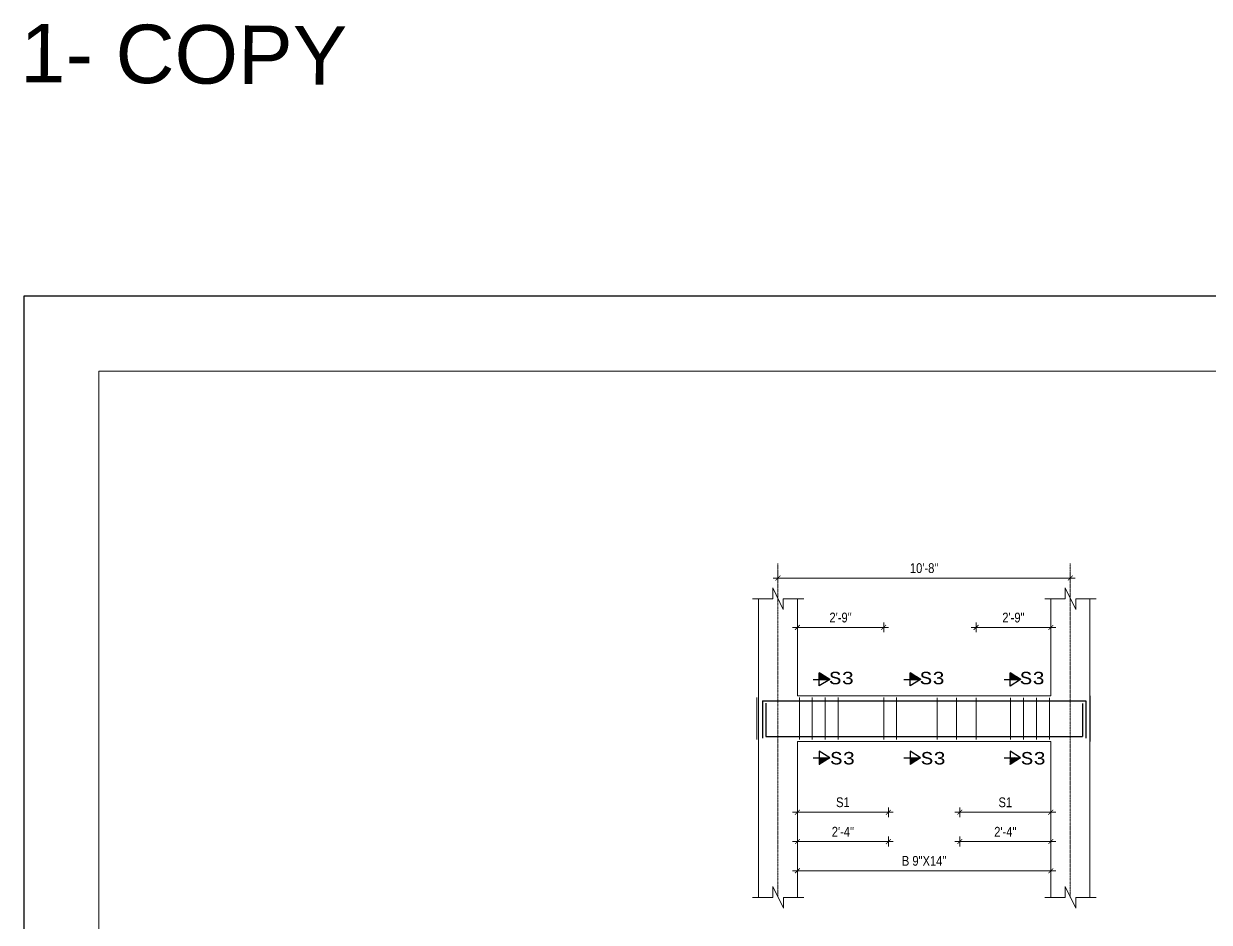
# Model space of a CAD drawing. Header units: inches. Extents: x -2812 to 9774, y -15726 to -746.
# Drawn here: x -2812 to -2082, y -13864 to -13311 of the extents above; entities that cross this region are included whole.
import ezdxf

# ---------------------------------------------------------------- set-up
doc = ezdxf.new("R2010")
doc.units = ezdxf.units.IN
doc.header["$LTSCALE"] = 17
doc.header["$MEASUREMENT"] = 0
for name, pattern in [('ACAD_ISO02W100', [15, 12, -3]), ('ACAD_ISO03W100', [30, 12, -18]), ('CENTER2', [1.125, 0.75, -0.125, 0.125, -0.125])]:
    doc.linetypes.add(name, pattern=pattern)
for name, color, linetype, lineweight in [('09 CONTINUITY', 7, 'Continuous', 9), ('15 CENTER', 113, 'CENTER2', 15), ('20 BEAM ELEVATION', 140, 'ACAD_ISO03W100', 20), ('20 BEAM SECTION ARROW', 7, 'ACAD_ISO02W100', 20), ('20 STIRRUPS', 137, 'Continuous', 20), ('25 BOT BAR', 12, 'Continuous', 25), ('30 RENFORCEMENT', 12, 'Continuous', 30), ('ELE1', 3, 'Continuous', 9), ('Profile ele', 4, 'Continuous', 25), ('RINF', 4, 'Continuous', 25)]:
    doc.layers.add(name, color=color, linetype=linetype, lineweight=lineweight)
doc.layers.add('Dim', color=1, linetype='Continuous')
doc.styles.add('CUNEW', font='cour.ttf')
doc.styles.add('ordinary', font='ARIALN.TTF')
doc.dimstyles.new('SUREN 4', dxfattribs={"dimtxt": 4, "dimasz": 3, "dimexe": 3, "dimexo": 0, "dimgap": 3, "dimtad": 1, "dimdec": 0, "dimzin": 3, "dimdsep": 46, "dimlunit": 4, "dimtxsty": 'ordinary', "dimblk": 'ARCHTICK', "dimcen": 8, "dimdle": 3, "dimclrd": 1, "dimclre": 5, "dimclrt": 256, "dimadec": 3, "dimazin": 0, "dimtfac": 1, "dimtdec": 0, "dimtmove": 1, "dimatfit": 3, "dimfxl": 3, "dimfxlon": 1, "dimfrac": 1, "dimtolj": 1, "dimtzin": 0, "dimlwd": 5, "dimlwe": 5, "dimarcsym": 0})

# ---------------------------------------------------------------- blocks, each defined once
blk = doc.blocks.new('_ArchTick')
at = {"color": 0, "linetype": 'ByBlock', "const_width": 0.15}
blk.add_lwpolyline([(-0.5, -0.5), (0.5, 0.5)], dxfattribs=at)
blk = doc.blocks.new('*D1107')
at = {"layer": 'Defpoints', "color": 0, "transparency": 16777216}
for p in [(17726.22, -8757.28), (17782.22, -8757.28), (17782.22, -8800.89)]:
    blk.add_point(p, dxfattribs=at)
at = {"layer": 'Dim', "color": 1, "lineweight": 5, "transparency": 16777216}
blk.add_line((17723.22, -8800.89), (17785.22, -8800.89), dxfattribs=at)
at = {"layer": 'Dim', "color": 5, "lineweight": 5, "transparency": 16777216}
for p, q in [((17726.22, -8797.89), (17726.22, -8803.89)), ((17782.22, -8797.89), (17782.22, -8803.89))]:
    blk.add_line(p, q, dxfattribs=at)
at = {"layer": 'Dim', "color": 1, "lineweight": 5, "transparency": 16777216, "xscale": 3, "yscale": 3, "zscale": 3, "rotation": 180}
blk.add_blockref('_ArchTick', (17726.22, -8800.89), dxfattribs=at)
at = {"layer": 'Dim', "color": 1, "lineweight": 5, "transparency": 16777216, "xscale": 3, "yscale": 3, "zscale": 3}
blk.add_blockref('_ArchTick', (17782.22, -8800.89), dxfattribs=at)
at = {"layer": 'Dim', "transparency": 16777216, "insert": (17754.22, -8794.78), "char_height": 6, "attachment_point": 5, "style": 'ordinary'}
blk.add_mtext('\\A1;S1', dxfattribs=at)
blk = doc.blocks.new('*D1108')
at = {"layer": 'Defpoints', "color": 0, "transparency": 16777216}
for p in [(17726.22, -8757.28), (17782.22, -8757.28), (17726.22, -8818.89)]:
    blk.add_point(p, dxfattribs=at)
at = {"layer": 'Dim', "color": 5, "lineweight": 5, "transparency": 16777216}
for p, q in [((17726.22, -8815.89), (17726.22, -8821.89)), ((17782.22, -8815.89), (17782.22, -8821.89))]:
    blk.add_line(p, q, dxfattribs=at)
at = {"layer": 'Dim', "color": 1, "lineweight": 5, "transparency": 16777216}
blk.add_line((17785.22, -8818.89), (17723.22, -8818.89), dxfattribs=at)
at = {"layer": 'Dim', "color": 1, "lineweight": 5, "transparency": 16777216, "xscale": 3, "yscale": 3, "zscale": 3, "rotation": 180}
blk.add_blockref('_ArchTick', (17726.22, -8818.89), dxfattribs=at)
at = {"layer": 'Dim', "color": 1, "lineweight": 5, "transparency": 16777216, "xscale": 3, "yscale": 3, "zscale": 3}
blk.add_blockref('_ArchTick', (17782.22, -8818.89), dxfattribs=at)
at = {"layer": 'Dim', "transparency": 16777216, "insert": (17754.22, -8812.88), "char_height": 6, "attachment_point": 5, "style": 'ordinary'}
blk.add_mtext('\\A1;2\'-4"', dxfattribs=at)
blk = doc.blocks.new('*D1109')
at = {"layer": 'Defpoints', "color": 0, "transparency": 16777216}
for p in [(17826.22, -8757.3), (17882.22, -8757.3), (17882.22, -8800.91)]:
    blk.add_point(p, dxfattribs=at)
at = {"layer": 'Dim', "color": 1, "lineweight": 5, "transparency": 16777216}
blk.add_line((17823.22, -8800.91), (17885.22, -8800.91), dxfattribs=at)
at = {"layer": 'Dim', "color": 5, "lineweight": 5, "transparency": 16777216}
for p, q in [((17826.22, -8797.91), (17826.22, -8803.91)), ((17882.22, -8797.91), (17882.22, -8803.91))]:
    blk.add_line(p, q, dxfattribs=at)
at = {"layer": 'Dim', "color": 1, "lineweight": 5, "transparency": 16777216, "xscale": 3, "yscale": 3, "zscale": 3, "rotation": 180}
blk.add_blockref('_ArchTick', (17826.22, -8800.91), dxfattribs=at)
at = {"layer": 'Dim', "color": 1, "lineweight": 5, "transparency": 16777216, "xscale": 3, "yscale": 3, "zscale": 3}
blk.add_blockref('_ArchTick', (17882.22, -8800.91), dxfattribs=at)
at = {"layer": 'Dim', "transparency": 16777216, "insert": (17854.22, -8794.8), "char_height": 6, "attachment_point": 5, "style": 'ordinary'}
blk.add_mtext('\\A1;S1', dxfattribs=at)
blk = doc.blocks.new('*D1110')
at = {"layer": 'Defpoints', "color": 0, "transparency": 16777216}
for p in [(17826.22, -8757.3), (17882.22, -8757.3), (17882.22, -8818.91)]:
    blk.add_point(p, dxfattribs=at)
at = {"layer": 'Dim', "color": 5, "lineweight": 5, "transparency": 16777216}
for p, q in [((17826.22, -8815.91), (17826.22, -8821.91)), ((17882.22, -8815.91), (17882.22, -8821.91))]:
    blk.add_line(p, q, dxfattribs=at)
at = {"layer": 'Dim', "color": 1, "lineweight": 5, "transparency": 16777216}
blk.add_line((17823.22, -8818.91), (17885.22, -8818.91), dxfattribs=at)
at = {"layer": 'Dim', "color": 1, "lineweight": 5, "transparency": 16777216, "xscale": 3, "yscale": 3, "zscale": 3, "rotation": 180}
blk.add_blockref('_ArchTick', (17826.22, -8818.91), dxfattribs=at)
at = {"layer": 'Dim', "color": 1, "lineweight": 5, "transparency": 16777216, "xscale": 3, "yscale": 3, "zscale": 3}
blk.add_blockref('_ArchTick', (17882.22, -8818.91), dxfattribs=at)
at = {"layer": 'Dim', "transparency": 16777216, "insert": (17854.22, -8812.9), "char_height": 6, "attachment_point": 5, "style": 'ordinary'}
blk.add_mtext('\\A1;2\'-4"', dxfattribs=at)
blk = doc.blocks.new('*D1111')
at = {"layer": 'Defpoints', "color": 0, "transparency": 16777216}
for p in [(17726.22, -8836.89), (17882.22, -8836.91, 0), (17882.22, -8836.91)]:
    blk.add_point(p, dxfattribs=at)
at = {"layer": 'Dim', "color": 1, "lineweight": 5, "transparency": 16777216}
blk.add_line((17723.22, -8836.91), (17885.22, -8836.91), dxfattribs=at)
at = {"layer": 'Dim', "color": 5, "lineweight": 5, "transparency": 16777216}
for p, q in [((17726.22, -8836.89), (17726.22, -8839.91)), ((17882.22, -8836.91), (17882.22, -8833.91))]:
    blk.add_line(p, q, dxfattribs=at)
at = {"layer": 'Dim', "color": 1, "lineweight": 5, "transparency": 16777216, "xscale": 3, "yscale": 3, "zscale": 3, "rotation": 180}
blk.add_blockref('_ArchTick', (17726.22, -8836.91), dxfattribs=at)
at = {"layer": 'Dim', "color": 1, "lineweight": 5, "transparency": 16777216, "xscale": 3, "yscale": 3, "zscale": 3}
blk.add_blockref('_ArchTick', (17882.22, -8836.91), dxfattribs=at)
at = {"layer": 'Dim', "transparency": 16777216, "insert": (17804.22, -8830.84), "char_height": 6, "attachment_point": 5, "style": 'ordinary'}
blk.add_mtext('\\A1;B 9"X14"', dxfattribs=at)
blk = doc.blocks.new('*D1112')
at = {"layer": 'Defpoints', "color": 0, "transparency": 16777216}
for p in [(17779.33, -8687.11), (17726.22, -8729.28), (17779.33, -8733.8)]:
    blk.add_point(p, dxfattribs=at)
at = {"layer": 'Dim', "color": 5, "lineweight": 5, "transparency": 16777216}
for p, q in [((17726.22, -8690.11), (17726.22, -8684.11)), ((17779.33, -8690.11), (17779.33, -8684.11))]:
    blk.add_line(p, q, dxfattribs=at)
at = {"layer": 'Dim', "color": 1, "lineweight": 5, "transparency": 16777216}
blk.add_line((17723.22, -8687.11), (17782.33, -8687.11), dxfattribs=at)
at = {"layer": 'Dim', "color": 1, "lineweight": 5, "transparency": 16777216, "xscale": 3, "yscale": 3, "zscale": 3, "rotation": 180}
blk.add_blockref('_ArchTick', (17726.22, -8687.11), dxfattribs=at)
at = {"layer": 'Dim', "color": 1, "lineweight": 5, "transparency": 16777216, "xscale": 3, "yscale": 3, "zscale": 3}
blk.add_blockref('_ArchTick', (17779.33, -8687.11), dxfattribs=at)
at = {"layer": 'Dim', "transparency": 16777216, "insert": (17752.78, -8681.05), "char_height": 6, "attachment_point": 5, "style": 'ordinary'}
blk.add_mtext('\\A1;2\'-9"', dxfattribs=at)
blk = doc.blocks.new('*D1113')
at = {"layer": 'Defpoints', "color": 0, "transparency": 16777216}
for p in [(17882.22, -8687.13), (17882.22, -8729.3), (17836.21, -8733.8)]:
    blk.add_point(p, dxfattribs=at)
at = {"layer": 'Dim', "color": 5, "lineweight": 5, "transparency": 16777216}
for p, q in [((17836.21, -8690.13), (17836.21, -8684.13)), ((17882.22, -8690.13), (17882.22, -8684.13))]:
    blk.add_line(p, q, dxfattribs=at)
at = {"layer": 'Dim', "color": 1, "lineweight": 5, "transparency": 16777216}
blk.add_line((17833.21, -8687.13), (17885.22, -8687.13), dxfattribs=at)
at = {"layer": 'Dim', "color": 1, "lineweight": 5, "transparency": 16777216, "xscale": 3, "yscale": 3, "zscale": 3, "rotation": 180}
blk.add_blockref('_ArchTick', (17836.21, -8687.13), dxfattribs=at)
at = {"layer": 'Dim', "color": 1, "lineweight": 5, "transparency": 16777216, "xscale": 3, "yscale": 3, "zscale": 3}
blk.add_blockref('_ArchTick', (17882.22, -8687.13), dxfattribs=at)
at = {"layer": 'Dim', "transparency": 16777216, "insert": (17859.21, -8681.07), "char_height": 6, "attachment_point": 5, "style": 'ordinary'}
blk.add_mtext('\\A1;2\'-9"', dxfattribs=at)
blk = doc.blocks.new('*D1442')
at = {"layer": 'Defpoints', "color": 0, "transparency": 16777216}
for p in [(17714.22, -8647.8), (17894.22, -8647.82, 0), (17714.22, -8656.72)]:
    blk.add_point(p, dxfattribs=at)
at = {"layer": 'Dim', "color": 5, "lineweight": 5, "transparency": 16777216}
for p, q in [((17714.22, -8653.72), (17714.22, -8659.72)), ((17894.22, -8653.72), (17894.22, -8659.72))]:
    blk.add_line(p, q, dxfattribs=at)
at = {"layer": 'Dim', "color": 1, "lineweight": 5, "transparency": 16777216}
blk.add_line((17897.22, -8656.72), (17711.22, -8656.72), dxfattribs=at)
at = {"layer": 'Dim', "color": 1, "lineweight": 5, "transparency": 16777216, "xscale": 3, "yscale": 3, "zscale": 3, "rotation": 180}
blk.add_blockref('_ArchTick', (17714.22, -8656.72), dxfattribs=at)
at = {"layer": 'Dim', "color": 1, "lineweight": 5, "transparency": 16777216, "xscale": 3, "yscale": 3, "zscale": 3}
blk.add_blockref('_ArchTick', (17894.22, -8656.72), dxfattribs=at)
at = {"layer": 'Dim', "transparency": 16777216, "insert": (17804.22, -8650.66), "char_height": 6, "attachment_point": 5, "style": 'ordinary'}
blk.add_mtext('\\A1;10\'-8"', dxfattribs=at)
blk = doc.blocks.new('BS6')
at = {"layer": 'RINF'}
h = blk.add_hatch(dxfattribs=at)
h.set_pattern_fill('ANSI31', color=1, scale=0.029257, style=0)
h.set_pattern_definition([(135.000000013, (-52189.6944534, -24107.707302), (0.00271529004177, 0.00271529004057), [])])
h.paths.add_polyline_path([(17739.72, -8714.98), (17746.12, -8719.07), (17739.72, -8719.07)])
h = blk.add_hatch(dxfattribs=at)
h.set_pattern_fill('ANSI31', color=1, scale=0.029257, style=0)
h.set_pattern_definition([(135.000000013, (-52531.854192, -24107.71716), (0.00271529004177, 0.00271529004057), [])])
h.paths.add_polyline_path([(17795.56, -8714.99), (17801.96, -8719.08), (17795.56, -8719.08)])
h = blk.add_hatch(dxfattribs=at)
h.set_pattern_fill('ANSI31', color=1, scale=0.029257, style=0)
h.set_pattern_definition([(135.000000013, (-52072.2622513, -24107.727018), (0.00271529004177, 0.00271529004057), [])])
h.paths.add_polyline_path([(17857.15, -8715), (17863.56, -8719.09), (17857.15, -8719.09)])
h = blk.add_hatch(dxfattribs=at)
h.set_pattern_fill('ANSI31', color=1, scale=1.6, style=0)
h.set_pattern_definition([(135.000000013, (-3777263.30485, -825900.5278), (0.148492424155, 0.148492424089), [])])
h.paths.add_polyline_path([(17739.72, -8771.47), (17746.12, -8767.38), (17739.72, -8767.38)])
h = blk.add_hatch(dxfattribs=at)
h.set_pattern_fill('ANSI31', color=1, scale=1.6, style=0)
h.set_pattern_definition([(135.000000013, (-3777605.46459, -825900.53767), (0.148492424155, 0.148492424089), [])])
h.paths.add_polyline_path([(17795.56, -8771.48), (17801.96, -8767.39), (17795.56, -8767.39)])
h = blk.add_hatch(dxfattribs=at)
h.set_pattern_fill('ANSI31', color=1, scale=1.6, style=0)
h.set_pattern_definition([(135.000000013, (-3777145.87265, -825900.54753), (0.148492424155, 0.148492424089), [])])
h.paths.add_polyline_path([(17857.15, -8771.49), (17863.56, -8767.4), (17857.15, -8767.4)])
at = {"layer": '09 CONTINUITY', "color": 2, "lineweight": 5, "ltscale": 25}
for points in [[(17698.5, -8669.45), (17711, -8669.45), (17711, -8662.82), (17717.54, -8676), (17717.54, -8669.45), (17730.12, -8669.45)], [(17698.55, -8853.28), (17711.05, -8853.28), (17711.05, -8846.65), (17717.59, -8859.83), (17717.59, -8853.28), (17730.17, -8853.28)]]:
    blk.add_lwpolyline(points, dxfattribs=at)
at = {"layer": '09 CONTINUITY', "color": 2, "lineweight": 5, "ltscale": 25, "elevation": 0}
for points in [[(17878.5, -8669.47), (17891, -8669.47), (17891, -8662.84), (17897.54, -8676.02), (17897.54, -8669.47), (17910.12, -8669.47)], [(17878.55, -8853.3), (17891.05, -8853.3), (17891.05, -8846.67), (17897.59, -8859.85), (17897.59, -8853.3), (17910.17, -8853.3)]]:
    blk.add_lwpolyline(points, dxfattribs=at)
at = {"layer": '15 CENTER', "ltscale": 0.05}
for p, q in [((17714.22, -8647.8), (17714.22, -8853.04)), ((17894.22, -8647.82, 0), (17894.22, -8853.06, 0))]:
    blk.add_line(p, q, dxfattribs=at)
at = {"layer": '20 BEAM ELEVATION', "linetype": 'ByBlock', "ltscale": 20}
for p, q in [((17702.22, -8669.45), (17702.22, -8757.28)), ((17726.22, -8669.45), (17726.22, -8729.28)), ((17882.22, -8669.47, 0), (17882.22, -8729.3, 0)), ((17906.22, -8669.47, 0), (17906.22, -8729.3, 0)), ((17726.22, -8729.28), (17882.22, -8729.3, 0)), ((17702.22, -8757.28), (17702.22, -8853.28)), ((17726.22, -8757.28), (17726.22, -8853.28)), ((17726.22, -8757.28), (17882.22, -8757.3, 0)), ((17882.22, -8757.3, 0), (17882.22, -8853.3, 0)), ((17906.22, -8757.3, 0), (17906.22, -8853.3, 0))]:
    blk.add_line(p, q, dxfattribs=at)
at = {"layer": '20 STIRRUPS'}
for p, q in [((17701.33, -8730.34), (17701.33, -8756.12)), ((17727.41, -8730.34), (17727.41, -8756.12)), ((17735.41, -8730.34), (17735.41, -8756.12)), ((17743.41, -8730.34), (17743.41, -8756.12)), ((17751.41, -8730.34), (17751.41, -8756.12)), ((17779.33, -8730.34), (17779.33, -8756.12)), ((17787.33, -8730.34), (17787.33, -8756.12)), ((17812.21, -8730.36, 0), (17812.21, -8756.14, 0)), ((17824.21, -8730.36, 0), (17824.21, -8756.14, 0)), ((17836.21, -8730.36, 0), (17836.21, -8756.14, 0)), ((17857.33, -8730.36, 0), (17857.33, -8756.14, 0)), ((17865.33, -8730.36, 0), (17865.33, -8756.14, 0)), ((17873.33, -8730.36, 0), (17873.33, -8756.14, 0)), ((17881.33, -8730.36, 0), (17881.33, -8756.14, 0))]:
    blk.add_line(p, q, dxfattribs=at)
at = {"layer": '30 RENFORCEMENT', "lineweight": 30, "ltscale": 0.75}
for p, q in [((17704.75, -8732.31), (17704.75, -8755.2)), ((17704.75, -8732.33, 0), (17903.69, -8732.33, 0)), ((17706.75, -8733.84), (17706.75, -8754.28)), ((17901.69, -8733.86, 0), (17901.69, -8754.3, 0)), ((17903.69, -8732.33, 0), (17903.69, -8755.22, 0)), ((17706.75, -8754.28), (17901.69, -8754.3, 0))]:
    blk.add_line(p, q, dxfattribs=at)
at = {"layer": 'Profile ele'}
blk.add_line((17906.22, -8729.3, 0), (17906.22, -8757.3, 0), dxfattribs=at)
at = {"layer": 'RINF', "color": 1}
for p, q in [((17735.98, -8719.07), (17746.12, -8719.07)), ((17739.72, -8723.16), (17739.72, -8714.98)), ((17746.12, -8719.07), (17739.72, -8714.98)), ((17746.12, -8719.07), (17739.72, -8723.16)), ((17791.82, -8719.08, 0), (17801.96, -8719.08, 0)), ((17795.56, -8723.17, 0), (17795.56, -8714.99, 0)), ((17801.96, -8719.08, 0), (17795.56, -8714.99, 0)), ((17801.96, -8719.08, 0), (17795.56, -8723.17, 0)), ((17853.41, -8719.09, 0), (17863.56, -8719.09, 0)), ((17857.15, -8723.18, 0), (17857.15, -8715, 0)), ((17863.56, -8719.09, 0), (17857.15, -8715, 0)), ((17863.56, -8719.09, 0), (17857.15, -8723.18, 0)), ((17739.72, -8763.29, 0), (17739.72, -8771.47, 0)), ((17746.12, -8767.38, 0), (17739.72, -8763.29, 0)), ((17795.56, -8763.3, 0), (17795.56, -8771.48, 0)), ((17801.96, -8767.39, 0), (17795.56, -8763.3, 0)), ((17857.15, -8763.31, 0), (17857.15, -8771.49, 0)), ((17863.56, -8767.4, 0), (17857.15, -8763.31, 0)), ((17735.98, -8767.38, 0), (17746.12, -8767.38, 0)), ((17746.12, -8767.38, 0), (17739.72, -8771.47, 0)), ((17791.82, -8767.39, 0), (17801.96, -8767.39, 0)), ((17801.96, -8767.39, 0), (17795.56, -8771.48, 0)), ((17853.41, -8767.4, 0), (17863.56, -8767.4, 0)), ((17863.56, -8767.4, 0), (17857.15, -8771.49, 0))]:
    blk.add_line(p, q, dxfattribs=at)
at = {"layer": '20 BEAM SECTION ARROW', "color": 2, "style": 'CUNEW'}
for p in [(17745.7, -8722.09), (17801.54, -8722.1, 0), (17863.13, -8722.11, 0), (17746.35, -8771.46, 0), (17802.19, -8771.47, 0), (17863.78, -8771.48, 0)]:
    blk.add_text('S3', height=7.68, rotation=360, dxfattribs=at).set_placement(p)
at = {"layer": 'Dim'}
for base, p1, p2, text, picture, middle in [((17714.22, -8656.72), (17894.22, -8647.82, 0), (17714.22, -8647.8), '10\'-8"', '*D1442', (17804.22, -8650.66)), ((17779.33, -8687.11), (17726.22, -8729.28), (17779.33, -8733.8), '2\'-9"', '*D1112', (17752.78, -8681.05)), ((17882.22, -8687.13, 0), (17836.21, -8733.8, 0), (17882.22, -8729.3, 0), '2\'-9"', '*D1113', (17859.21, -8681.07, 0)), ((17782.22, -8800.89), (17726.22, -8757.28), (17782.22, -8757.28), 'S1', '*D1107', (17754.22, -8794.78)), ((17726.22, -8818.89), (17782.22, -8757.28), (17726.22, -8757.28), '2\'-4"', '*D1108', (17754.22, -8812.88)), ((17882.22, -8800.91, 0), (17826.22, -8757.3, 0), (17882.22, -8757.3, 0), 'S1', '*D1109', (17854.22, -8794.8, 0)), ((17882.22, -8818.91, 0), (17826.22, -8757.3, 0), (17882.22, -8757.3, 0), '2\'-4"', '*D1110', (17854.22, -8812.9, 0)), ((17882.22, -8836.91), (17726.22, -8836.89), (17882.22, -8836.91, 0), 'B 9"X14"', '*D1111', (17804.22, -8830.84))]:
    dim = blk.add_linear_dim(base=base, p1=p1, p2=p2, text=text, dimstyle='SUREN 4', override={"dimtxt": 6}, dxfattribs=at)
    dim.commit()
    dim.dimension.update_dxf_attribs({"geometry": picture, "text_midpoint": middle})

msp = doc.modelspace()

# ---------------------------------------------------------------- linework, layer by layer
at = {"layer": 'Defpoints'}
msp.add_lwpolyline([(366.02, -13478.28), (-2811.58, -13478.28), (-2811.58, -15726.25), (366.02, -15726.25)], close=True, dxfattribs=at)
at = {"layer": 'ELE1'}
msp.add_lwpolyline([(-2765.26, -13524.6), (319.71, -13524.6), (319.71, -15679.93), (-2765.26, -15679.93)], close=True, dxfattribs=at)

# ---------------------------------------------------------------- block references
at = {"layer": '25 BOT BAR'}
msp.add_blockref('BS6', (-20061.49, -4995.13), dxfattribs=at)

# ---------------------------------------------------------------- texts
at = {"ltscale": 0.5, "insert": (-2712.97, -13311.4), "char_height": 36, "width": 479.5122, "attachment_point": 2, "rotation": 359.54174}
msp.add_mtext('{\\fArial|b0|i0|c0|p34;1- COPY}', dxfattribs=at)

doc.saveas('drawing.dxf')
